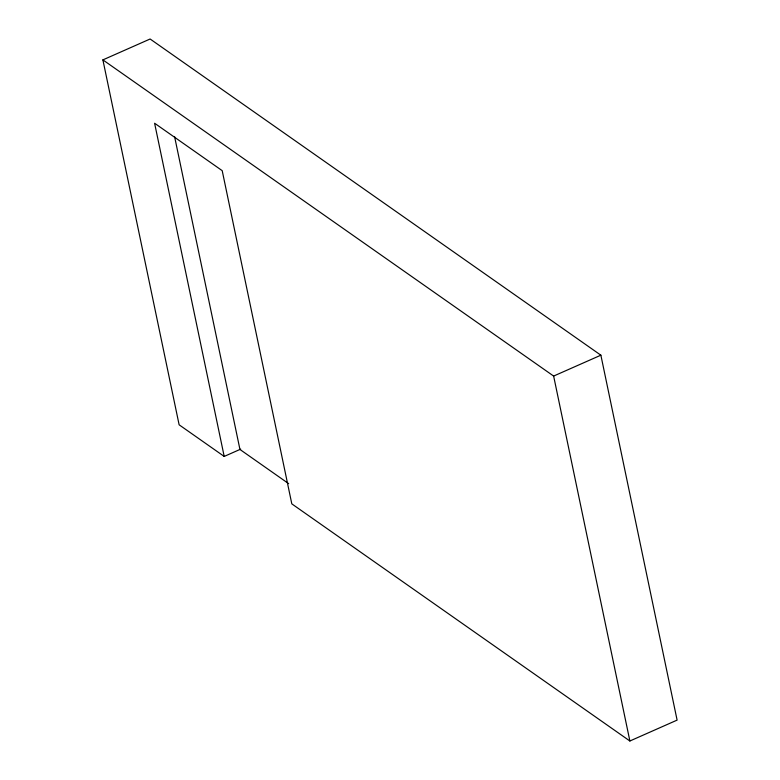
<?xml version="1.0" encoding="UTF-8"?>
<svg xmlns="http://www.w3.org/2000/svg" width="780" height="780" viewBox="0 0 780 780"><rect width="100%" height="100%" fill="white"/><g stroke="black" fill="none" stroke-linecap="round" stroke-linejoin="round"><path stroke-width="1.17" d="M224.201 456.427L179.127 424.808L102.892 59.885L150.121 39L600.873 355.192L677.108 720.115L629.879 741L291.808 503.86L222.202 170.664L154.596 123.23L224.201 456.427L240.679 449.144M102.892 59.885L553.634 376.067L600.873 355.192M288.668 483.649L239.947 449.465L174.564 136.5M553.634 376.067L629.879 741"/></g></svg>
